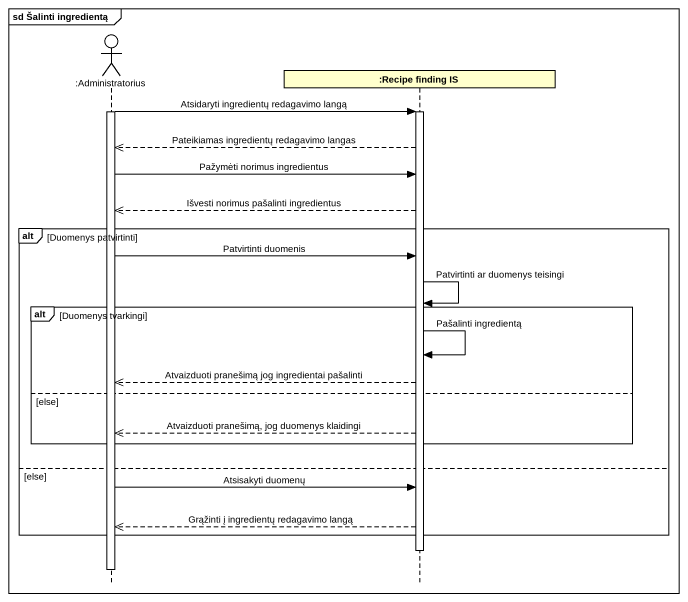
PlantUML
@startuml
mainframe sd Šalinti ingredientą
hide footbox
actor ":Administratorius" as Administratorius
participant ":Recipe finding IS" as Recipe_finding_IS

activate Administratorius
Administratorius -> Recipe_finding_IS : Atsidaryti ingredientų redagavimo langą
activate Recipe_finding_IS
Recipe_finding_IS -->> Administratorius : Pateikiamas ingredientų redagavimo langas
Administratorius -> Recipe_finding_IS : Pažymėti norimus ingredientus
Recipe_finding_IS -->> Administratorius : Išvesti norimus pašalinti ingredientus
alt Duomenys patvirtinti
  Administratorius -> Recipe_finding_IS : Patvirtinti duomenis
  Recipe_finding_IS -> Recipe_finding_IS : Patvirtinti ar duomenys teisingi
  alt Duomenys tvarkingi
    Recipe_finding_IS -> Recipe_finding_IS : Pašalinti ingredientą
    Recipe_finding_IS -->> Administratorius : Atvaizduoti pranešimą jog ingredientai pašalinti
  else else
    Recipe_finding_IS -->> Administratorius : Atvaizduoti pranešimą, jog duomenys klaidingi
  end
else else
  Administratorius -> Recipe_finding_IS : Atsisakyti duomenų
  Recipe_finding_IS -->> Administratorius : Grąžinti į ingredientų redagavimo langą
end
deactivate Recipe_finding_IS
deactivate Administratorius
@enduml
